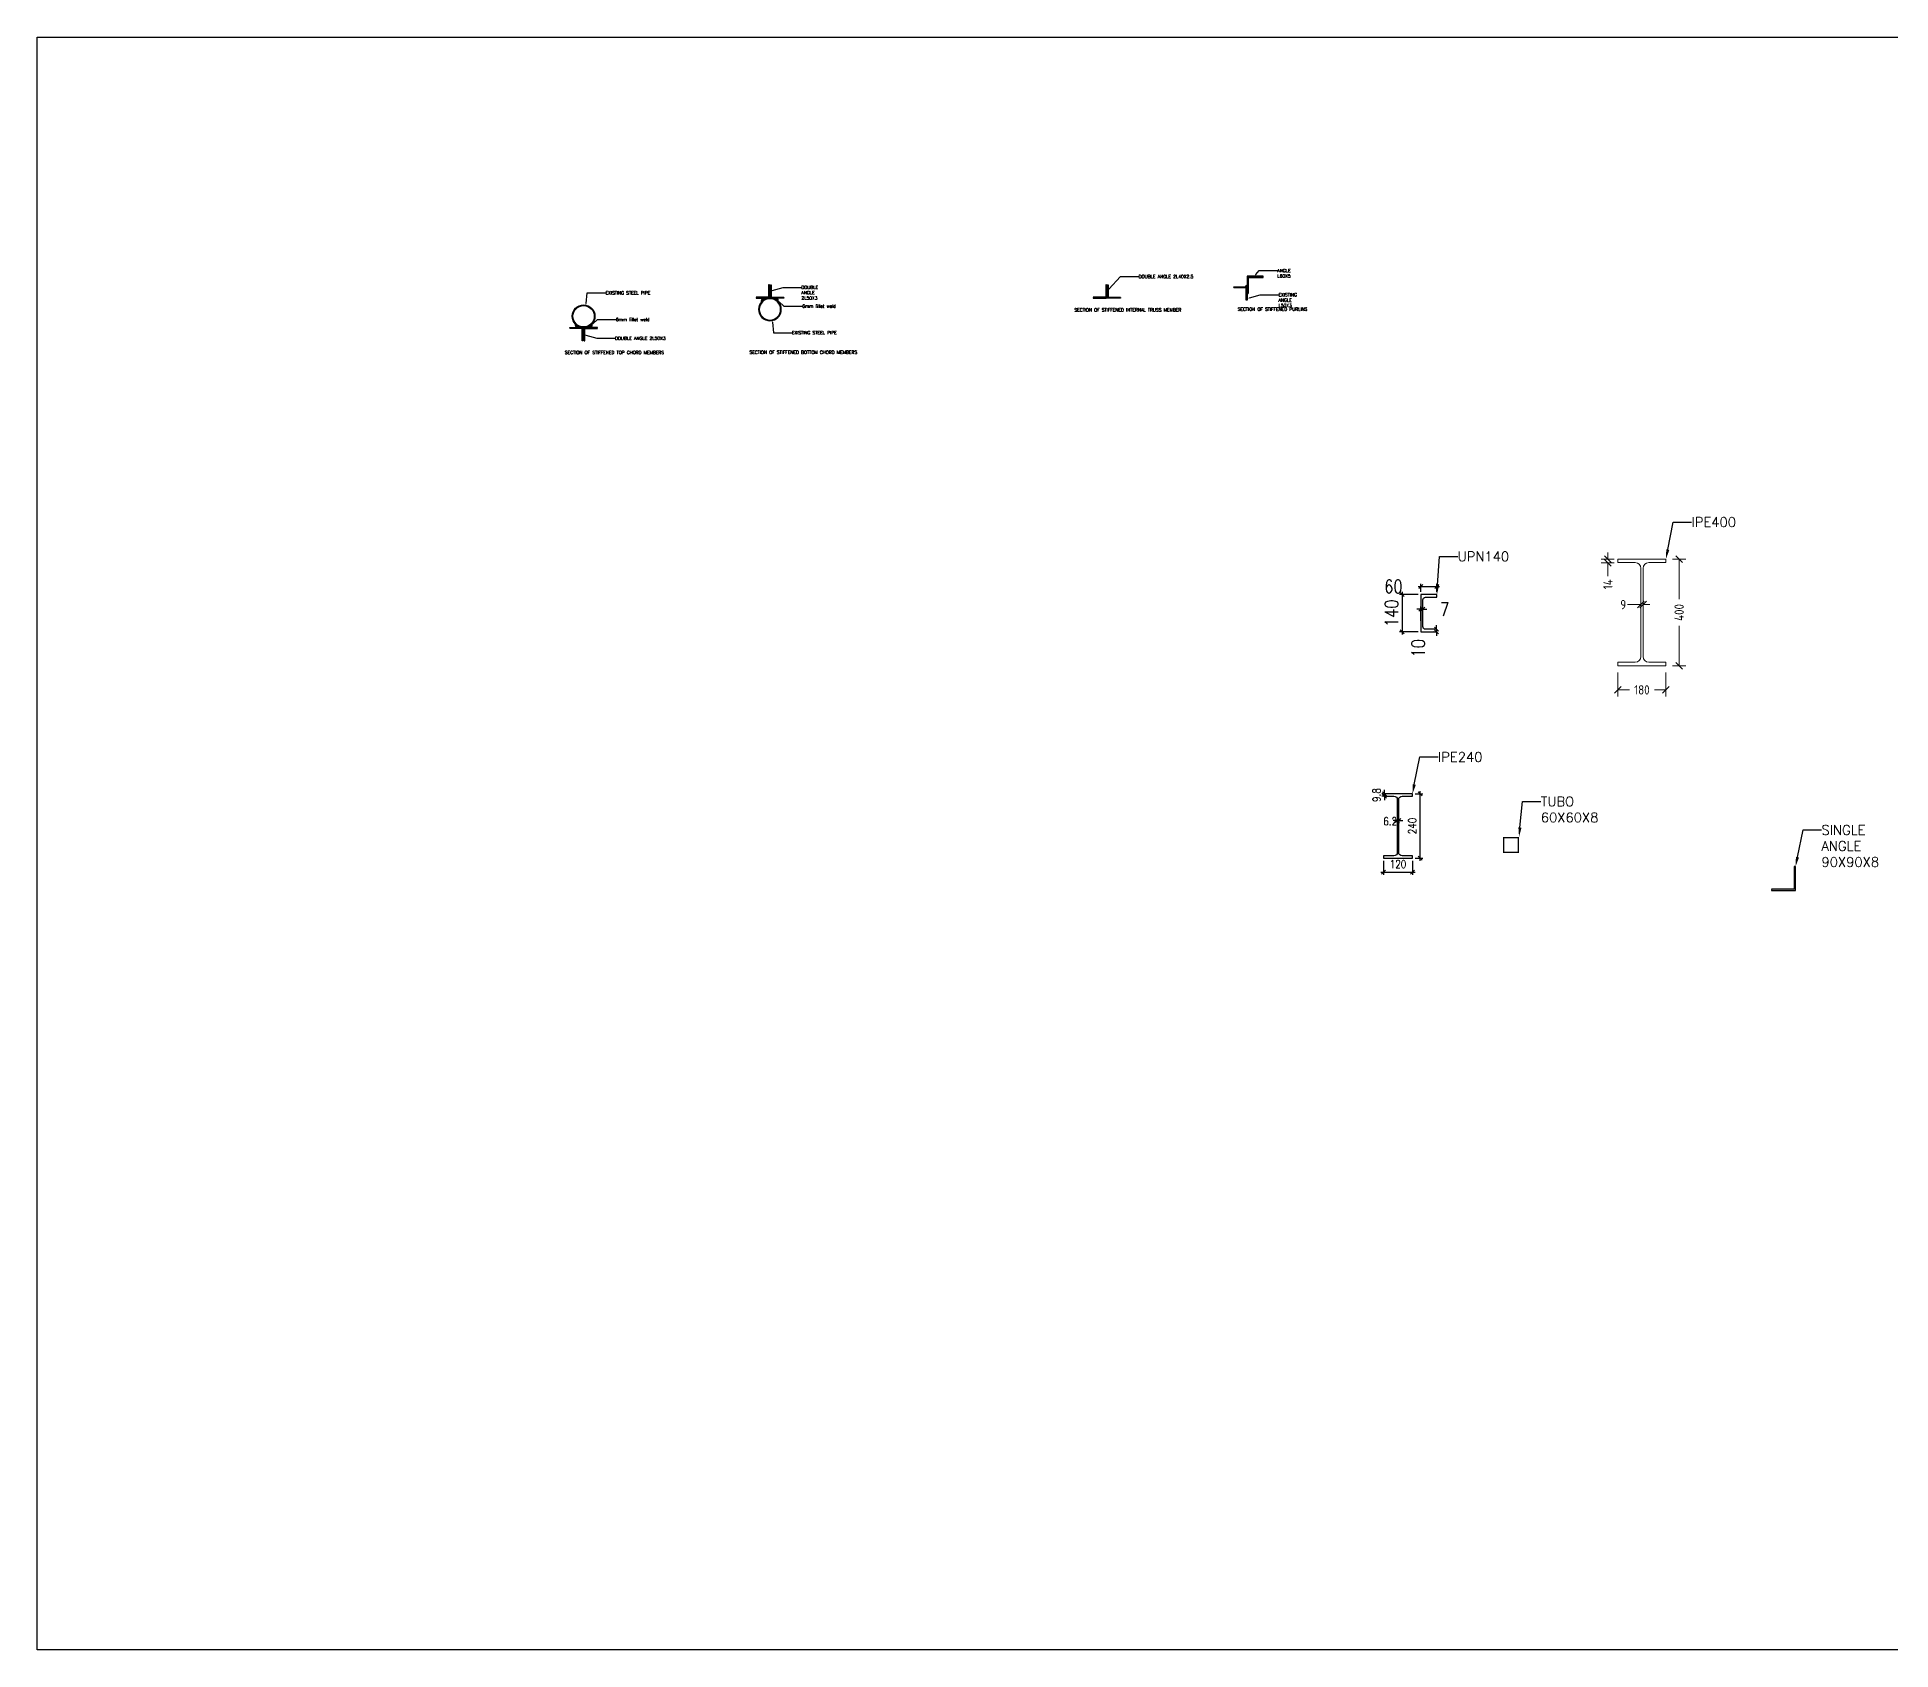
# Model space of a CAD drawing. Header units: millimetres. Extents: x -388065 to 2372687422, y -192755 to 667797.
# Drawn here: x 252217 to 259165, y -30642 to -24599 of the extents above; entities that cross this region are included whole.
import ezdxf
from ezdxf import colors
from ezdxf.entities.mleader import LeaderData, LeaderLine
from ezdxf.math import Vec2, Vec3

# ---------------------------------------------------------------- set-up
doc = ezdxf.new("R2010")
doc.units = ezdxf.units.MM
for name, color, linetype, lineweight in [('A-FLOR', 192, 'Continuous', 9), ('BEAMS', 6, 'Continuous', 30), ('STR-DIM', 1, 'Continuous', 9), ('STR-STEEL_IN_SEC', 6, 'Continuous', 15), ('TEXT', 7, 'Continuous', 13)]:
    doc.layers.add(name, color=color, linetype=linetype, lineweight=lineweight)
doc.styles.add('DIM', font='ROMANS.SHX', dxfattribs={"width": 0.8})
doc.styles.add('MINA_MM_STEEL_DETAIL', font='dim.shx', dxfattribs={"height": 35})
doc.styles.add('MINA_MM_X-SEC', font='romans.shx', dxfattribs={"height": 125})
doc.styles.add('ROMANC', font='romanc', dxfattribs={"height": 0.3})
doc.styles.add('ROMANT', font='romant.shx')
doc.dimstyles.new('D100-1-20', dxfattribs={"dimtxt": 50, "dimasz": 15, "dimexe": 10, "dimexo": 10, "dimgap": 15, "dimtad": 1, "dimdec": 0, "dimzin": 13, "dimdsep": 46, "dimtxsty": 'DIM', "dimblk1": 'OBLIQUE', "dimblk2": 'OBLIQUE', "dimsah": 1, "dimcen": 0, "dimdle": 10, "dimclrd": 8, "dimclre": 8, "dimclrt": 6, "dimadec": 0, "dimazin": 0, "dimtfac": 1, "dimtdec": 0, "dimtix": 1, "dimtmove": 2, "dimatfit": 3, "dimldrblk": 'OBLIQUE', "dimfxl": 1, "dimtolj": 1, "dimtzin": 13, "dimarcsym": 0})
doc.dimstyles.new('MINA_MM_STEEL_DET', dxfattribs={"dimtxt": 35, "dimasz": 25, "dimexe": 25, "dimexo": 25, "dimgap": 5, "dimtad": 0, "dimdec": 0, "dimzin": 0, "dimdsep": 46, "dimtxsty": 'MINA_MM_STEEL_DETAIL', "dimblk": 'OBLIQUE', "dimcen": 0.09, "dimclrd": 256, "dimclre": 256, "dimclrt": 7, "dimadec": 0, "dimazin": 0, "dimtfac": 1, "dimtdec": 0, "dimtix": 1, "dimtofl": 0, "dimtmove": 0, "dimatfit": 0, "dimfxl": 1, "dimtolj": 1, "dimtzin": 0, "dimlwd": -1, "dimlwe": -1, "dimarcsym": 0})

# ---------------------------------------------------------------- blocks, each defined once
blk = doc.blocks.new('HGHFGH')
at = {"layer": 'A-FLOR'}
h = blk.add_hatch(color=4, dxfattribs=at)
h.dxf.hatch_style = 1
h.paths.add_polyline_path([(42.5, 0, 1), (-42.5, 0, 1)])
h.paths.add_polyline_path([(-40, 0, -1), (40, 0, -1)], flags=16)
at = {"layer": 'BEAMS', "color": 4}
for radius in [42.5, 40]:
    blk.add_circle((0, 0), radius, dxfattribs=at)
blk = doc.blocks.new('JHJHJ')
at = {"layer": 'A-FLOR'}
h = blk.add_hatch(color=4, dxfattribs=at)
h.dxf.hatch_style = 1
h.paths.add_polyline_path([(0, 0), (-50, 0), (-50, 3), (-3, 3), (-3, 50), (0, 50)])
at = {"layer": 'BEAMS', "color": 4}
blk.add_lwpolyline([(-2.5, 50), (0, 50), (0, 0), (-50, 0), (-50, 3), (-3, 3), (-3, 50)], dxfattribs=at)
blk = doc.blocks.new('HHH')
at = {"layer": 'A-FLOR'}
h = blk.add_hatch(color=255, dxfattribs=at)
h.dxf.hatch_style = 1
h.paths.add_polyline_path([(249510.3, -31334.7, 0.114685), (249513.5, -31348.6), (249541.7, -31348.6, -0.211017)])
at = {"layer": 'BEAMS', "color": 255}
blk.add_arc((249541.7, -31334.7), 31.5, 180, 206.16945, dxfattribs=at)
blk = doc.blocks.new('HHGHFGH')
at = {"layer": 'A-FLOR'}
h = blk.add_hatch(color=255, dxfattribs=at)
h.dxf.hatch_style = 1
h.paths.add_polyline_path([(256811.9, -25500.2), (256811.9, -25495.2), (256751.9, -25495.2), (256751.9, -25555.2), (256756.9, -25555.2), (256756.9, -25500.2)])
h = blk.add_hatch(color=255, dxfattribs=at)
h.dxf.hatch_style = 1
h.paths.add_polyline_path([(256751.9, -25529.2, 0.414214), (256745.9, -25535.2), (256751.9, -25535.2)])
h = blk.add_hatch(color=3, dxfattribs=at)
h.dxf.hatch_style = 1
edge = h.paths.add_edge_path()
edge.add_arc((256752.5, -25556.5), 4.64, 262.80842, 377.30519)
edge.add_line((256756.9, -25555.2), (256751.9, -25555.1))
edge.add_line((256751.9, -25555.1), (256751.9, -25561.1))
at = {"layer": 'BEAMS', "color": 4}
blk.add_lwpolyline([(256811.9, -25500.2), (256811.9, -25495.2), (256751.9, -25495.2), (256751.9, -25555.2), (256756.9, -25555.2), (256756.9, -25500.2), (256811.9, -25500.2)], dxfattribs=at)
at = {"layer": 'BEAMS'}
blk.add_arc((256751.9, -25535.2), 6, 90, 180, dxfattribs=at)
at = {"layer": 'BEAMS', "color": 3}
blk.add_arc((256752.5, -25556.5), 4.64, 262.80842, 17.30519, dxfattribs=at)
at = {"layer": 'BEAMS', "rotation": 90.00000000000001}
blk.add_blockref('JHJHJ', (256751.9, -25535.2), dxfattribs=at)
blk = doc.blocks.new('_OBLIQUE')
at = {"color": 0, "linetype": 'ByBlock'}
blk.add_line((-0.5, -0.5), (0.5, 0.5), dxfattribs=at)
blk = doc.blocks.new('*D237')
at = {"layer": 'Defpoints', "color": 0, "transparency": 16777216}
for p in [(258142, -26954.9), (258322, -26954.9), (258322, -27045)]:
    blk.add_point(p, dxfattribs=at)
at = {"layer": 'STR-DIM', "transparency": 16777216}
for p, q in [((258142, -26979.9), (258142, -27070)), ((258322, -26979.9), (258322, -27070)), ((258142, -27045), (258185.4, -27045)), ((258322, -27045), (258278.7, -27045))]:
    blk.add_line(p, q, dxfattribs=at)
at = {"layer": 'STR-DIM', "transparency": 16777216, "xscale": 25, "yscale": 25, "zscale": 25, "rotation": 180}
blk.add_blockref('_OBLIQUE', (258142, -27045), dxfattribs=at)
at = {"layer": 'STR-DIM', "transparency": 16777216, "xscale": 25, "yscale": 25, "zscale": 25}
blk.add_blockref('_OBLIQUE', (258322, -27045), dxfattribs=at)
at = {"layer": 'STR-DIM', "color": 7, "lineweight": 25, "transparency": 16777216, "insert": (258232, -27045), "char_height": 35, "attachment_point": 5, "style": 'MINA_MM_STEEL_DETAIL'}
blk.add_mtext('\\A1;180', dxfattribs=at)
blk = doc.blocks.new('*D236')
at = {"layer": 'Defpoints', "color": 0, "transparency": 16777216}
for p in [(258322, -26554.9), (258371.4, -26554.9), (258322, -26954.9)]:
    blk.add_point(p, dxfattribs=at)
at = {"layer": 'STR-DIM', "transparency": 16777216}
for p, q in [((258347, -26554.9), (258396.4, -26554.9)), ((258371.4, -26554.9), (258371.4, -26704.9)), ((258371.4, -26954.9), (258371.4, -26804.9)), ((258347, -26954.9), (258396.4, -26954.9))]:
    blk.add_line(p, q, dxfattribs=at)
at = {"layer": 'STR-DIM', "transparency": 16777216, "xscale": 25, "yscale": 25, "zscale": 25}
for p, rotation in [((258371.4, -26554.9), 90), ((258371.4, -26954.9), 270)]:
    blk.add_blockref('_OBLIQUE', p, dxfattribs=dict(at, rotation=rotation))
at = {"layer": 'STR-DIM', "color": 7, "lineweight": 25, "transparency": 16777216, "insert": (258371.4, -26754.9), "char_height": 35, "attachment_point": 5, "rotation": 90, "style": 'MINA_MM_STEEL_DETAIL'}
blk.add_mtext('\\A1;400', dxfattribs=at)
blk = doc.blocks.new('*D239')
at = {"layer": 'Defpoints', "color": 0, "transparency": 16777216}
for p in [(258227.7, -26712.5), (258227.7, -26725.6), (258236.3, -26712.5)]:
    blk.add_point(p, dxfattribs=at)
at = {"layer": 'STR-DIM', "transparency": 16777216}
for p, q in [((258227.7, -26725.6), (258177.7, -26725.6)), ((258227.7, -26737.5), (258227.7, -26750.6)), ((258236.3, -26725.6), (258261.3, -26725.6)), ((258236.3, -26737.5), (258236.3, -26750.6))]:
    blk.add_line(p, q, dxfattribs=at)
at = {"layer": 'STR-DIM', "transparency": 16777216, "xscale": 25, "yscale": 25, "zscale": 25}
blk.add_blockref('_OBLIQUE', (258227.7, -26725.6), dxfattribs=at)
at = {"layer": 'STR-DIM', "transparency": 16777216, "xscale": 25, "yscale": 25, "zscale": 25, "rotation": 180}
blk.add_blockref('_OBLIQUE', (258236.3, -26725.6), dxfattribs=at)
at = {"layer": 'STR-DIM', "color": 7, "lineweight": 25, "transparency": 16777216, "insert": (258161.9, -26725.6), "char_height": 35, "attachment_point": 5, "style": 'MINA_MM_STEEL_DETAIL'}
blk.add_mtext('\\A1;9', dxfattribs=at)
blk = doc.blocks.new('*D238')
at = {"layer": 'Defpoints', "color": 0, "transparency": 16777216}
for p in [(258104.4, -26568.4), (258153.2, -26554.9), (258153.2, -26568.4)]:
    blk.add_point(p, dxfattribs=at)
at = {"layer": 'STR-DIM', "transparency": 16777216}
for p, q in [((258104.4, -26554.9), (258104.4, -26529.9)), ((258128.2, -26554.9), (258079.4, -26554.9)), ((258128.2, -26568.4), (258079.4, -26568.4)), ((258104.4, -26568.4), (258104.4, -26618.4))]:
    blk.add_line(p, q, dxfattribs=at)
at = {"layer": 'STR-DIM', "transparency": 16777216, "xscale": 25, "yscale": 25, "zscale": 25}
for p, rotation in [((258104.4, -26554.9), 270), ((258104.4, -26568.4), 90)]:
    blk.add_blockref('_OBLIQUE', p, dxfattribs=dict(at, rotation=rotation))
at = {"layer": 'STR-DIM', "color": 7, "lineweight": 25, "transparency": 16777216, "insert": (258104.4, -26649.2), "char_height": 35, "attachment_point": 5, "rotation": 90, "style": 'MINA_MM_STEEL_DETAIL'}
blk.add_mtext('\\A1;14', dxfattribs=at)
blk = doc.blocks.new('*D244')
at = {"color": 8, "lineweight": -2, "transparency": 16777216}
for p, q in [((257333.9, -26678), (257333.9, -26838)), ((257393.8, -26688), (257323.9, -26688)), ((257393.8, -26828), (257323.9, -26828))]:
    blk.add_line(p, q, dxfattribs=at)
at = {"layer": 'Defpoints', "color": 0, "transparency": 16777216}
for p in [(257403.8, -26688), (257333.9, -26828), (257403.8, -26828)]:
    blk.add_point(p, dxfattribs=at)
at = {"color": 8, "lineweight": -2, "transparency": 16777216, "xscale": 15, "yscale": 15, "zscale": 15}
for p, rotation in [((257333.9, -26688), 90), ((257333.9, -26828), 270)]:
    blk.add_blockref('_OBLIQUE', p, dxfattribs=dict(at, rotation=rotation))
at = {"color": 6, "lineweight": 25, "transparency": 16777216, "insert": (257293.9, -26758), "char_height": 50, "attachment_point": 5, "rotation": 90, "style": 'DIM'}
blk.add_mtext('\\A1;140', dxfattribs=at)
blk = doc.blocks.new('*D243')
at = {"color": 8, "lineweight": -2, "transparency": 16777216}
for p, q in [((257393.8, -26657.8), (257473.8, -26657.8)), ((257403.8, -26678), (257403.8, -26647.8)), ((257463.8, -26678), (257463.8, -26647.8))]:
    blk.add_line(p, q, dxfattribs=at)
at = {"layer": 'Defpoints', "color": 0, "transparency": 16777216}
for p in [(257463.8, -26657.8), (257403.8, -26688), (257463.8, -26688)]:
    blk.add_point(p, dxfattribs=at)
at = {"color": 8, "lineweight": -2, "transparency": 16777216, "xscale": 15, "yscale": 15, "zscale": 15, "rotation": 180}
blk.add_blockref('_OBLIQUE', (257403.8, -26657.8), dxfattribs=at)
at = {"color": 8, "lineweight": -2, "transparency": 16777216, "xscale": 15, "yscale": 15, "zscale": 15}
blk.add_blockref('_OBLIQUE', (257463.8, -26657.8), dxfattribs=at)
at = {"color": 6, "lineweight": 25, "transparency": 16777216, "insert": (257300.5, -26657.8), "char_height": 50, "attachment_point": 5, "style": 'DIM'}
blk.add_mtext('\\A1;60', dxfattribs=at)
blk = doc.blocks.new('*D242')
at = {"color": 8, "lineweight": -2, "transparency": 16777216}
for p, q in [((257453.8, -26818), (257452.1, -26818)), ((257462.1, -26818), (257462.1, -26803)), ((257462.1, -26818), (257462.1, -26828)), ((257453, -26828), (257452.1, -26828)), ((257462.1, -26828), (257462.1, -26843))]:
    blk.add_line(p, q, dxfattribs=at)
at = {"layer": 'Defpoints', "color": 0, "transparency": 16777216}
for p in [(257463.8, -26818), (257462.1, -26828), (257463, -26828)]:
    blk.add_point(p, dxfattribs=at)
at = {"color": 8, "lineweight": -2, "transparency": 16777216, "xscale": 15, "yscale": 15, "zscale": 15}
for p, rotation in [((257462.1, -26818), 270), ((257462.1, -26828), 90)]:
    blk.add_blockref('_OBLIQUE', p, dxfattribs=dict(at, rotation=rotation))
at = {"color": 6, "lineweight": 25, "transparency": 16777216, "insert": (257393.8, -26889), "char_height": 50, "attachment_point": 5, "rotation": 90, "style": 'DIM'}
blk.add_mtext('\\A1;10', dxfattribs=at)
blk = doc.blocks.new('*D241')
at = {"color": 8, "lineweight": -2, "transparency": 16777216}
for p, q in [((257403.8, -26743.2), (257388.8, -26743.2)), ((257403.8, -26785.7), (257403.8, -26733.2)), ((257403.8, -26743.2), (257410.8, -26743.2)), ((257410.8, -26787.9), (257410.8, -26733.2)), ((257410.8, -26743.2), (257425.8, -26743.2))]:
    blk.add_line(p, q, dxfattribs=at)
at = {"layer": 'Defpoints', "color": 0, "transparency": 16777216}
for p in [(257410.8, -26743.2), (257403.8, -26795.7), (257410.8, -26797.9)]:
    blk.add_point(p, dxfattribs=at)
at = {"color": 8, "lineweight": -2, "transparency": 16777216, "xscale": 15, "yscale": 15, "zscale": 15}
blk.add_blockref('_OBLIQUE', (257403.8, -26743.2), dxfattribs=at)
at = {"color": 8, "lineweight": -2, "transparency": 16777216, "xscale": 15, "yscale": 15, "zscale": 15, "rotation": 180}
blk.add_blockref('_OBLIQUE', (257410.8, -26743.2), dxfattribs=at)
at = {"color": 6, "lineweight": 25, "transparency": 16777216, "insert": (257492.6, -26743.2), "char_height": 50, "attachment_point": 5, "style": 'DIM'}
blk.add_mtext('\\A1;7', dxfattribs=at)
blk = doc.blocks.new('*D968')
at = {"color": 8, "lineweight": -2, "transparency": 16777216}
for p, q in [((257263.8, -27685), (257263.8, -27738)), ((257371.8, -27685), (257371.8, -27738)), ((257253.8, -27728), (257381.8, -27728))]:
    blk.add_line(p, q, dxfattribs=at)
at = {"layer": 'Defpoints', "color": 0, "transparency": 16777216}
for p in [(257263.8, -27675), (257371.8, -27675), (257371.8, -27728)]:
    blk.add_point(p, dxfattribs=at)
at = {"color": 8, "lineweight": -2, "transparency": 16777216, "xscale": 15, "yscale": 15, "zscale": 15, "rotation": 180}
blk.add_blockref('_OBLIQUE', (257263.8, -27728), dxfattribs=at)
at = {"color": 8, "lineweight": -2, "transparency": 16777216, "xscale": 15, "yscale": 15, "zscale": 15}
blk.add_blockref('_OBLIQUE', (257371.8, -27728), dxfattribs=at)
at = {"color": 6, "lineweight": 25, "transparency": 16777216, "insert": (257317.8, -27698), "char_height": 30, "attachment_point": 5, "style": 'DIM'}
blk.add_mtext('\\A1;120', dxfattribs=at)
blk = doc.blocks.new('*D969')
at = {"color": 8, "lineweight": -2, "transparency": 16777216}
for p, q in [((257381.8, -27435), (257411.4, -27435)), ((257401.4, -27685), (257401.4, -27425)), ((257381.8, -27675), (257411.4, -27675))]:
    blk.add_line(p, q, dxfattribs=at)
at = {"layer": 'Defpoints', "color": 0, "transparency": 16777216}
for p in [(257371.8, -27435), (257401.4, -27435), (257371.8, -27675)]:
    blk.add_point(p, dxfattribs=at)
at = {"color": 8, "lineweight": -2, "transparency": 16777216, "xscale": 15, "yscale": 15, "zscale": 15}
for p, rotation in [((257401.4, -27435), 90), ((257401.4, -27675), 270)]:
    blk.add_blockref('_OBLIQUE', p, dxfattribs=dict(at, rotation=rotation))
at = {"color": 6, "lineweight": 25, "transparency": 16777216, "insert": (257371.4, -27555), "char_height": 30, "attachment_point": 5, "rotation": 90, "style": 'DIM'}
blk.add_mtext('\\A1;240', dxfattribs=at)
blk = doc.blocks.new('*D970')
at = {"color": 8, "lineweight": -2, "transparency": 16777216}
for p, q in [((257315.2, -27534.4), (257300.2, -27534.4)), ((257320.4, -27534.4), (257315.2, -27534.4)), ((257315.2, -27539.6), (257315.2, -27544.4)), ((257320.4, -27534.4), (257335.4, -27534.4)), ((257320.4, -27539.6), (257320.4, -27544.4))]:
    blk.add_line(p, q, dxfattribs=at)
at = {"layer": 'Defpoints', "color": 0, "transparency": 16777216}
for p in [(257315.2, -27529.6), (257315.2, -27534.4), (257320.4, -27529.6)]:
    blk.add_point(p, dxfattribs=at)
at = {"color": 8, "lineweight": -2, "transparency": 16777216, "xscale": 15, "yscale": 15, "zscale": 15}
blk.add_blockref('_OBLIQUE', (257315.2, -27534.4), dxfattribs=at)
at = {"color": 8, "lineweight": -2, "transparency": 16777216, "xscale": 15, "yscale": 15, "zscale": 15, "rotation": 180}
blk.add_blockref('_OBLIQUE', (257320.4, -27534.4), dxfattribs=at)
at = {"color": 6, "lineweight": 25, "transparency": 16777216, "insert": (257288.3, -27537.5), "char_height": 30, "width": 16, "attachment_point": 5, "style": 'DIM'}
blk.add_mtext('\\A1;6.2', dxfattribs=at)
blk = doc.blocks.new('*D971')
at = {"color": 8, "lineweight": -2, "transparency": 16777216}
for p, q in [((257260.5, -27435), (257257.7, -27435)), ((257260.5, -27443.1), (257257.7, -27443.1)), ((257267.7, -27435), (257267.7, -27420)), ((257267.7, -27435), (257267.7, -27443.1)), ((257267.7, -27443.1), (257267.7, -27458.1))]:
    blk.add_line(p, q, dxfattribs=at)
at = {"layer": 'Defpoints', "color": 0, "transparency": 16777216}
for p in [(257267.7, -27443.1), (257270.5, -27435), (257270.5, -27443.1)]:
    blk.add_point(p, dxfattribs=at)
at = {"color": 8, "lineweight": -2, "transparency": 16777216, "xscale": 15, "yscale": 15, "zscale": 15}
for p, rotation in [((257267.7, -27435), 270), ((257267.7, -27443.1), 90)]:
    blk.add_blockref('_OBLIQUE', p, dxfattribs=dict(at, rotation=rotation))
at = {"color": 6, "lineweight": 25, "transparency": 16777216, "insert": (257237.7, -27439.1), "char_height": 30, "attachment_point": 5, "rotation": 90, "style": 'DIM'}
blk.add_mtext('\\A1;9.8', dxfattribs=at)

msp = doc.modelspace()

# ---------------------------------------------------------------- hatches: boundary and pattern name
at = {"layer": 'A-FLOR'}
h = msp.add_hatch(color=4, dxfattribs=at)
h.dxf.hatch_style = 1
h.paths.add_polyline_path([(257711.379, -27656.5396), (257771.379, -27656.5396), (257771.379, -27596.5396), (257711.379, -27596.5396)])
h.paths.add_polyline_path([(257716.379, -27601.5396), (257766.379, -27601.5396), (257766.379, -27651.5396), (257716.379, -27651.5396)], flags=16)

# ---------------------------------------------------------------- linework, layer by layer
at = {"layer": 'BEAMS'}
msp.add_lwpolyline([(252216.8122, -24599.1612), (265605.7637, -24599.1612), (265605.7637, -30641.9816), (252216.8122, -30641.9816)], close=True, dxfattribs=at)
for points in [[(257463.7923, -26817.9849), (257420.7923, -26817.9849, -0.414213562), (257410.7923, -26807.9849), (257410.7923, -26707.9849, -0.414213562), (257420.7923, -26697.9849), (257463.7923, -26697.9849), (257463.7923, -26687.9849), (257403.7923, -26687.9849), (257403.7923, -26827.9849), (257463.7923, -26827.9849)], [(257302.6192, -27443.1324, -0.414213562), (257315.2192, -27455.7324), (257315.2192, -27654.3324, -0.414213562), (257302.6192, -27666.9324), (257263.7992, -27666.9324), (257263.7992, -27675.0324), (257371.7992, -27675.0324), (257371.7992, -27666.9324), (257332.9792, -27666.9324, -0.414213562), (257320.3792, -27654.3324), (257320.3792, -27455.7324, -0.414213562), (257332.9792, -27443.1324), (257371.7992, -27443.1324), (257371.7992, -27435.0324), (257263.7992, -27435.0324), (257263.7992, -27443.1324)]]:
    msp.add_lwpolyline(points, format="xyb", close=True, dxfattribs=at)
at = {"layer": 'STR-STEEL_IN_SEC'}
msp.add_lwpolyline([(258206.7187, -26568.3606, -0.414213562), (258227.7187, -26589.3606), (258227.7187, -26920.3606, -0.414213562), (258206.7187, -26941.3606), (258142.0187, -26941.3606), (258142.0187, -26954.8606), (258322.0187, -26954.8606), (258322.0187, -26941.3606), (258257.3187, -26941.3606, -0.414213562), (258236.3187, -26920.3606), (258236.3187, -26589.3606, -0.414213562), (258257.3187, -26568.3606), (258322.0187, -26568.3606), (258322.0187, -26554.8606), (258142.0187, -26554.8606), (258142.0187, -26568.3606)], format="xyb", close=True, dxfattribs=at)

# ---------------------------------------------------------------- block references
at = {"layer": 'BEAMS'}
for name, p in [('HHGHFGH', (0, 0)), ('HGHFGH', (254265.3388, -25645.1167)), ('HHH', (4723.6428, 5661.0041))]:
    msp.add_blockref(name, p, dxfattribs=at)
at = {"layer": 'BEAMS', "xscale": -1}
for name, p, rotation in [('JHJHJ', (254961.7443, -25576.8519), 90), ('JHJHJ', (256225.19, -25576.8519), 90), ('HGHFGH', (254963.7443, -25619.3519), 180), ('HHH', (5422.0483, -56925.4727), 180), ('JHJHJ', (254267.3388, -25687.6167), 270)]:
    msp.add_blockref(name, p, dxfattribs=dict(at, rotation=rotation))
at = {"layer": 'BEAMS'}
for name, p, rotation in [('JHJHJ', (254965.7443, -25576.8519), 270), ('JHJHJ', (256228.1586, -25576.8519), 270), ('HHH', (504505.4402, -56925.4727), 180), ('JHJHJ', (254263.3388, -25687.6167), 90)]:
    msp.add_blockref(name, p, dxfattribs=dict(at, rotation=rotation))
at = {"layer": 'BEAMS', "xscale": -1}
msp.add_blockref('HHH', (503807.0347, 5661.0041), dxfattribs=at)
at = {"layer": 'BEAMS', "xscale": -1.8, "yscale": 1.8, "zscale": 1.8, "rotation": 90}
msp.add_blockref('JHJHJ', (258807.5967, -27797.2737), dxfattribs=at)

# ---------------------------------------------------------------- texts
at = {"layer": 'TEXT', "color": 7, "char_height": 12, "attachment_point": 1, "style": 'ROMANT'}
for s, insert, width in [('{\\Fromanc|c0;\\C3;SECTION OF STIFFENED INTERNAL TRUSS MEMBER}', (256104.6086, -25615.3597), 605.689191), ('{\\Fromanc|c0;\\C3;SECTION OF STIFFENED PURLINS}', (256716.5768, -25612.4985), 10736.116827), ('{\\Fromanc|c0;\\C3;SECTION OF STIFFENED TOP CHORD MEMBERS}', (254194.8408, -25774.7767), 10736.116827), ('{\\Fromanc|c0;\\C3;SECTION OF STIFFENED BOTTOM CHORD MEMBERS}', (254886.5924, -25773.8899), 10736.116827)]:
    msp.add_mtext(s, dxfattribs=dict(at, insert=insert, width=width))

# ---------------------------------------------------------------- dimensions: what is measured, and where the dimension line sits
at = {"color": 3, "lineweight": 25}
dim = msp.add_linear_dim(base=(257333.9317, -26827.9849), p1=(257403.7923, -26687.9849), p2=(257403.7923, -26827.9849), angle=90, dimstyle='D100-1-20', dxfattribs=at)
dim.commit()
dim.dimension.update_dxf_attribs({"geometry": '*D244', "text_midpoint": (257293.9317, -26757.9849)})
for base, p1, p2, picture, middle in [((257463.7923, -26657.793), (257403.7923, -26687.9849), (257463.7923, -26687.9849), '*D243', (257300.4589, -26657.793)), ((257410.7923, -26743.1762), (257403.7923, -26795.7486), (257410.7923, -26797.8718), '*D241', (257492.6256, -26743.1762))]:
    dim = msp.add_linear_dim(base=base, p1=p1, p2=p2, dimstyle='D100-1-20', dxfattribs=at)
    dim.commit()
    dim.dimension.update_dxf_attribs({"geometry": picture, "text_midpoint": middle, "dimtype": 160})
dim = msp.add_linear_dim(base=(257462.1117, -26827.9849), p1=(257463.7923, -26817.9849), p2=(257462.9747, -26827.9849), angle=90, dimstyle='D100-1-20', dxfattribs=at)
dim.commit()
dim.dimension.update_dxf_attribs({"geometry": '*D242', "text_midpoint": (257393.7784, -26888.9998), "dimtype": 160})
dim = msp.add_linear_dim(base=(257267.6674, -27443.1324), p1=(257270.4884, -27435.0324), p2=(257270.4884, -27443.1324), angle=90, text='9.<>', dimstyle='D100-1-20', override={"dimtxt": 30}, dxfattribs=at)
dim.commit()
dim.dimension.update_dxf_attribs({"geometry": '*D971', "text_midpoint": (257237.6674, -27439.0824)})
dim = msp.add_linear_dim(base=(257401.4035, -27435.0324), p1=(257371.7992, -27675.0324), p2=(257371.7992, -27435.0324), angle=90, dimstyle='D100-1-20', override={"dimtxt": 30}, dxfattribs=at)
dim.commit()
dim.dimension.update_dxf_attribs({"geometry": '*D969', "text_midpoint": (257371.4035, -27555.0324)})
dim = msp.add_linear_dim(base=(257315.2192, -27534.4235), p1=(257320.3792, -27529.5912), p2=(257315.2192, -27529.5912), text='6.2', dimstyle='D100-1-20', override={"dimtxt": 30}, dxfattribs=at)
dim.commit()
dim.dimension.update_dxf_attribs({"geometry": '*D970', "text_midpoint": (257288.2835, -27537.4644), "dimtype": 160})
dim = msp.add_linear_dim(base=(257371.7992, -27728.0118), p1=(257263.7992, -27675.0324), p2=(257371.7992, -27675.0324), text='120', dimstyle='D100-1-20', override={"dimtxt": 30}, dxfattribs=at)
dim.commit()
dim.dimension.update_dxf_attribs({"geometry": '*D968', "text_midpoint": (257317.7992, -27698.0118)})
at = {"layer": 'STR-DIM', "color": 3, "lineweight": 25}
dim = msp.add_linear_dim(base=(258104.357989118, -26568.3605743695), p1=(258153.1673412232, -26554.8605743695), p2=(258153.1673412232, -26568.3605743695), angle=90, dimstyle='MINA_MM_STEEL_DET', dxfattribs=at)
dim.commit()
dim.dimension.update_dxf_attribs({"geometry": '*D238', "text_midpoint": (258104.3579891179, -26649.1939077029), "dimtype": 160})
dim = msp.add_linear_dim(base=(258371.3591, -26554.8606), p1=(258322.0187, -26954.8606), p2=(258322.0187, -26554.8606), angle=90, dimstyle='MINA_MM_STEEL_DET', dxfattribs=at)
dim.commit()
dim.dimension.update_dxf_attribs({"geometry": '*D236', "text_midpoint": (258371.3591, -26754.8606)})
dim = msp.add_linear_dim(base=(258227.7187, -26725.5806), p1=(258236.3187, -26712.4586), p2=(258227.7187, -26712.4586), dimstyle='MINA_MM_STEEL_DET', dxfattribs=at)
dim.commit()
dim.dimension.update_dxf_attribs({"geometry": '*D239', "text_midpoint": (258161.8853, -26725.5806), "dimtype": 160})
dim = msp.add_linear_dim(base=(258322.0187, -27045.0396), p1=(258142.0187, -26954.8606), p2=(258322.0187, -26954.8606), dimstyle='MINA_MM_STEEL_DET', dxfattribs=at)
dim.commit()
dim.dimension.update_dxf_attribs({"geometry": '*D237', "text_midpoint": (258232.0187, -27045.0396)})

# ---------------------------------------------------------------- leaders
at = {"color": 3, "lineweight": 25}
ml = msp.add_multileader_mtext('Standard', dxfattribs=at)
ml.set_content('DOUBLE ANGLE 2L40X2.5', color=3, style='ROMANC')
ml.set_leader_properties()
ml.build(insert=Vec2(0, 0))
ml.multileader.update_dxf_attribs({"text_right_attachment_type": 2, "dogleg_length": 22.4749, "arrow_head_size": 9, "scale": 0.3})
ctx = ml.context
ctx.base_point, ctx.scale, ctx.char_height, ctx.arrow_head_size, ctx.landing_gap_size, ctx.plane_origin = Vec3(256346.0484, -25496.4936), 0.3, 12, 9, 0.00405, Vec3(253003.7835, -25619.7558)
ctx.right_attachment = 2
notes = []
notes.append((ctx, [(1, (1, 1, 0), (256277.4413, -25496.4936), (1, 0), 68.6071, [(5, [(256228.1586, -25549.8143)], 0, [])])]))
ctx.mtext.insert, ctx.mtext.flow_direction = Vec3(256346.0525, -25490.4936), 5
ml = msp.add_multileader_mtext('Standard', dxfattribs=at)
ml.set_content('ANGLE L60X5', color=3, style='ROMANC')
ml.set_leader_properties()
ml.build(insert=Vec2(0, 0))
ml.multileader.update_dxf_attribs({"text_right_attachment_type": 2, "dogleg_length": 22.4749, "arrow_head_size": 9, "scale": 0.3})
ctx = ml.context
ctx.base_point, ctx.scale, ctx.char_height, ctx.arrow_head_size, ctx.landing_gap_size, ctx.plane_origin = Vec3(256865.565, -25474.2751), 0.3, 12, 9, 0.00405, Vec3(253554.0572, -25576.6204)
ctx.right_attachment = 2
notes.append((ctx, [(1, (1, 1, 0), (256796.9579, -25474.2751), (1, 0), 68.6071, [(5, [(256779.0084, -25495.1701)], 0, [])])]))
ctx.mtext.insert, ctx.mtext.width, ctx.mtext.flow_direction = Vec3(256865.569, -25468.2751), 316.323488, 5
ml = msp.add_multileader_mtext('Standard', dxfattribs=at)
ml.set_content('EXISTING STEEL PIPE', color=3, style='ROMANC')
ml.set_leader_properties()
ml.build(insert=Vec2(0, 0))
ml.multileader.update_dxf_attribs({"text_right_attachment_type": 2, "dogleg_length": 22.4749, "arrow_head_size": 9, "scale": 0.3})
ctx = ml.context
ctx.base_point, ctx.scale, ctx.char_height, ctx.arrow_head_size, ctx.landing_gap_size, ctx.plane_origin = Vec3(254347.657, -25557.6871), 0.3, 12, 9, 0.00405, Vec3(251048.9391, -25537.4695)
ctx.right_attachment = 2
notes.append((ctx, [(1, (1, 1, 0), (254279.0498, -25557.6871), (1, 0), 68.6071, [(5, [(254273.3142, -25605.9198)], 0, [])])]))
ctx.mtext.insert, ctx.mtext.flow_direction = Vec3(254347.661, -25551.6871), 5
ml = msp.add_multileader_mtext('Standard', dxfattribs=at)
ml.set_content('DOUBLE ANGLE 2L50X3', color=3, style='ROMANC')
ml.set_leader_properties()
ml.build(insert=Vec2(0, 0))
ml.multileader.update_dxf_attribs({"text_right_attachment_type": 2, "dogleg_length": 22.4749, "arrow_head_size": 9, "scale": 0.3})
ctx = ml.context
ctx.base_point, ctx.scale, ctx.char_height, ctx.arrow_head_size, ctx.landing_gap_size, ctx.plane_origin = Vec3(255081.634, -25536.8427), 0.3, 12, 9, 0.00405, Vec3(251739.3691, -25619.7558)
ctx.right_attachment = 2
notes.append((ctx, [(1, (1, 1, 0), (255013.0269, -25536.8427), (1, 0), 68.6071, [(5, [(254963.7443, -25551.3054)], 0, [])])]))
ctx.mtext.insert, ctx.mtext.width, ctx.mtext.flow_direction = Vec3(255081.6381, -25530.8427), 292.142857, 5
ml = msp.add_multileader_mtext('Standard', dxfattribs=at)
ml.set_content('EXISTING ANGLE L50X3', color=3, style='ROMANC')
ml.set_leader_properties()
ml.build(insert=Vec2(0, 0))
ml.multileader.update_dxf_attribs({"text_right_attachment_type": 2, "dogleg_length": 22.4749, "arrow_head_size": 9, "scale": 0.3})
ctx = ml.context
ctx.base_point, ctx.scale, ctx.char_height, ctx.arrow_head_size, ctx.landing_gap_size, ctx.plane_origin = Vec3(256869.8222, -25564.6082), 0.3, 12, 9, 0.00405, Vec3(253527.5572, -25647.5213)
ctx.right_attachment = 2
notes.append((ctx, [(1, (1, 1, 0), (256801.215, -25564.6082), (1, 0), 68.6071, [(5, [(256751.9324, -25579.071)], 0, [])])]))
ctx.mtext.insert, ctx.mtext.width, ctx.mtext.flow_direction = Vec3(256869.8262, -25558.6082), 316.323488, 5
ml = msp.add_multileader_mtext('Standard', dxfattribs=at)
ml.set_content('6mm fillet weld', color=3, style='ROMANC')
ml.set_leader_properties()
ml.build(insert=Vec2(0, 0))
ml.multileader.update_dxf_attribs({"text_right_attachment_type": 2, "dogleg_length": 22.4749, "arrow_head_size": 9, "scale": 0.3})
ctx = ml.context
ctx.base_point, ctx.scale, ctx.char_height, ctx.arrow_head_size, ctx.landing_gap_size, ctx.plane_origin = Vec3(255084.7413, -25607.0466), 0.3, 12, 9, 0.00405, Vec3(251766.9677, -25653.009)
ctx.right_attachment = 2
notes.append((ctx, [(1, (1, 1, 0), (255016.1342, -25607.0466), (1, 0), 68.6071, [(5, [(254991.3429, -25584.5587)], 0, [])])]))
ctx.mtext.insert, ctx.mtext.flow_direction = Vec3(255084.7453, -25601.0466), 5
ml = msp.add_multileader_mtext('Standard', dxfattribs=at)
ml.set_content('6mm fillet weld', color=3, style='ROMANC')
ml.set_leader_properties()
ml.build(insert=Vec2(0, 0))
ml.multileader.update_dxf_attribs({"text_right_attachment_type": 2, "dogleg_length": 22.4749, "arrow_head_size": 9, "scale": 0.3})
ctx = ml.context
ctx.base_point, ctx.scale, ctx.char_height, ctx.arrow_head_size, ctx.landing_gap_size, ctx.plane_origin = Vec3(254386.3358, -25657.4219), 0.3, 12, 9, 0.00405, Vec3(251068.5622, -25611.4596)
ctx.right_attachment = 2
notes.append((ctx, [(1, (1, 1, 0), (254317.7287, -25657.4219), (1, 0), 68.6071, [(5, [(254292.9374, -25679.9099)], 0, [])])]))
ctx.mtext.insert, ctx.mtext.flow_direction = Vec3(254386.3398, -25651.4219), 5
ml = msp.add_multileader_mtext('Standard', dxfattribs=at)
ml.set_content('EXISTING STEEL PIPE', color=3, style='ROMANC')
ml.set_leader_properties()
ml.build(insert=Vec2(0, 0))
ml.multileader.update_dxf_attribs({"text_right_attachment_type": 2, "dogleg_length": 22.4749, "arrow_head_size": 9, "scale": 0.3})
ctx = ml.context
ctx.base_point, ctx.scale, ctx.char_height, ctx.arrow_head_size, ctx.landing_gap_size, ctx.plane_origin = Vec3(255046.0625, -25706.7814), 0.3, 12, 9, 0.00405, Vec3(251747.3446, -25726.9991)
ctx.right_attachment = 2
notes.append((ctx, [(1, (1, 1, 0), (254977.4554, -25706.7814), (1, 0), 68.6071, [(5, [(254971.7197, -25658.5487)], 0, [])])]))
ctx.mtext.insert, ctx.mtext.flow_direction = Vec3(255046.0665, -25700.7814), 5
ml = msp.add_multileader_mtext('Standard', dxfattribs=at)
ml.set_content('DOUBLE ANGLE 2L50X3', color=3, style='ROMANC')
ml.set_leader_properties()
ml.build(insert=Vec2(0, 0))
ml.multileader.update_dxf_attribs({"text_right_attachment_type": 2, "dogleg_length": 22.4749, "arrow_head_size": 9, "scale": 0.3})
ctx = ml.context
ctx.base_point, ctx.scale, ctx.char_height, ctx.arrow_head_size, ctx.landing_gap_size, ctx.plane_origin = Vec3(254383.2285, -25727.6259), 0.3, 12, 9, 0.00405, Vec3(251040.9636, -25644.7128)
ctx.right_attachment = 2
notes.append((ctx, [(1, (1, 1, 0), (254314.6214, -25727.6259), (1, 0), 68.6071, [(5, [(254265.3388, -25713.1631)], 0, [])])]))
ctx.mtext.insert, ctx.mtext.flow_direction = Vec3(254383.2326, -25721.6259), 5
at = {"layer": 'STR-DIM', "lineweight": -3}
ml = msp.add_multileader_mtext('Standard', dxfattribs=at)
ml.set_content('IPE400', color=3, style='MINA_MM_X-SEC')
ml.set_leader_properties()
ml.build(insert=Vec2(0, 0))
ml.multileader.update_dxf_attribs({"text_right_attachment_type": 2, "dogleg_length": 22.4749, "arrow_head_size": 36, "scale": 0.3})
ctx = ml.context
ctx.base_point, ctx.scale, ctx.char_height, ctx.arrow_head_size, ctx.landing_gap_size, ctx.plane_origin = Vec3(258417.8892, -26416.2815), 0.3, 36, 36, 0.00405, Vec3(255097.6435, -26623.3109)
ctx.right_attachment = 2
notes.append((ctx, [(1, (1, 1, 0), (258349.2821, -26416.2815), (1, 0), 68.6071, [(5, [(258322.0187, -26554.8606)], 0, [])])]))
ctx.mtext.insert, ctx.mtext.width, ctx.mtext.flow_direction = Vec3(258417.8933, -26398.2815), 316.323488, 5
at = {"layer": 'STR-DIM', "color": 3, "lineweight": 25}
ml = msp.add_multileader_mtext('Standard', dxfattribs=at)
ml.set_content('UPN140', color=3, style='ROMANC')
ml.set_leader_properties()
ml.build(insert=Vec2(0, 0))
ml.multileader.update_dxf_attribs({"text_right_attachment_type": 2, "dogleg_length": 22.4749, "arrow_head_size": 36, "scale": 0.3})
ctx = ml.context
ctx.base_point, ctx.scale, ctx.char_height, ctx.arrow_head_size, ctx.landing_gap_size, ctx.plane_origin = Vec3(257541.387, -26545.0768), 0.3, 36, 36, 0.00405, Vec3(254269.885, -26761.4352)
ctx.right_attachment = 2
notes.append((ctx, [(1, (1, 1, 0), (257472.7799, -26545.0768), (1, 0), 68.6071, [(5, [(257463.7923, -26687.9849)], 0, [])])]))
ctx.mtext.insert, ctx.mtext.width, ctx.mtext.flow_direction = Vec3(257541.3911, -26527.0768), 316.323488, 5
ml = msp.add_multileader_mtext('Standard', dxfattribs=at)
ml.set_content('IPE240', color=3, style='ROMANC')
ml.set_leader_properties()
ml.build(insert=Vec2(0, 0))
ml.multileader.update_dxf_attribs({"text_right_attachment_type": 2, "dogleg_length": 22.4749, "arrow_head_size": 36, "scale": 0.3})
ctx = ml.context
ctx.base_point, ctx.scale, ctx.char_height, ctx.arrow_head_size, ctx.landing_gap_size, ctx.plane_origin = Vec3(257467.6698, -27296.4533), 0.3, 36, 36, 0.00405, Vec3(254147.4241, -27503.4827)
ctx.right_attachment = 2
notes.append((ctx, [(1, (1, 1, 0), (257399.0626, -27296.4533), (1, 0), 68.6071, [(5, [(257371.7992, -27435.0324)], 0, [])])]))
ctx.mtext.insert, ctx.mtext.width, ctx.mtext.flow_direction = Vec3(257467.6738, -27278.4533), 316.323488, 5
ml = msp.add_multileader_mtext('Standard', dxfattribs=at)
ml.set_content('TUBO 60X60X8', color=3, style='ROMANC')
ml.set_leader_properties()
ml.build(insert=Vec2(0, 0))
ml.multileader.update_dxf_attribs({"text_right_attachment_type": 2, "dogleg_length": 22.4749, "arrow_head_size": 36, "scale": 0.3})
ctx = ml.context
ctx.base_point, ctx.scale, ctx.char_height, ctx.arrow_head_size, ctx.landing_gap_size, ctx.plane_origin = Vec3(257852.92, -27463.1195), 0.3, 36, 36, 0.00405, Vec3(254515.9717, -27704.9899)
ctx.right_attachment = 2
notes.append((ctx, [(1, (1, 1, 0), (257784.3128, -27463.1195), (1, 0), 68.6071, [(5, [(257771.379, -27596.5396)], 0, [])])]))
ctx.mtext.insert, ctx.mtext.width, ctx.mtext.flow_direction = Vec3(257852.924, -27445.1195), 426.00553, 5
ml = msp.add_multileader_mtext('Standard', dxfattribs=at)
ml.set_content('SINGLE ANGLE 90X90X8', color=3, style='ROMANC')
ml.set_leader_properties()
ml.build(insert=Vec2(0, 0))
ml.multileader.update_dxf_attribs({"text_right_attachment_type": 2, "dogleg_length": 22.4749, "arrow_head_size": 36, "scale": 0.3})
ctx = ml.context
ctx.base_point, ctx.scale, ctx.char_height, ctx.arrow_head_size, ctx.landing_gap_size, ctx.plane_origin = Vec3(258904.9033, -27569.9423), 0.3, 36, 36, 0.00405, Vec3(255612.1894, -27815.7241)
ctx.right_attachment = 2
notes.append((ctx, [(1, (1, 1, 0), (258836.2962, -27569.9423), (1, 0), 68.6071, [(5, [(258807.5967, -27707.2737)], 0, [])])]))
ctx.mtext.insert, ctx.mtext.width, ctx.mtext.flow_direction = Vec3(258904.9074, -27551.9423), 426.00553, 5
for ctx, leaders in notes:
    for number, flags, end, landing, length, lines in leaders:
        leader = LeaderData()
        leader.index, (leader.has_last_leader_line, leader.has_dogleg_vector, leader.attachment_direction) = number, flags
        leader.last_leader_point, leader.dogleg_vector, leader.dogleg_length = Vec3(end), Vec3(landing), length
        for number, points, colour, breaks in lines:
            line = LeaderLine()
            line.index, line.vertices, line.color, line.breaks = number, Vec3.list(points), colors.encode_raw_color(colour), breaks
            leader.lines.append(line)
        ctx.leaders.append(leader)

doc.saveas('drawing.dxf')
